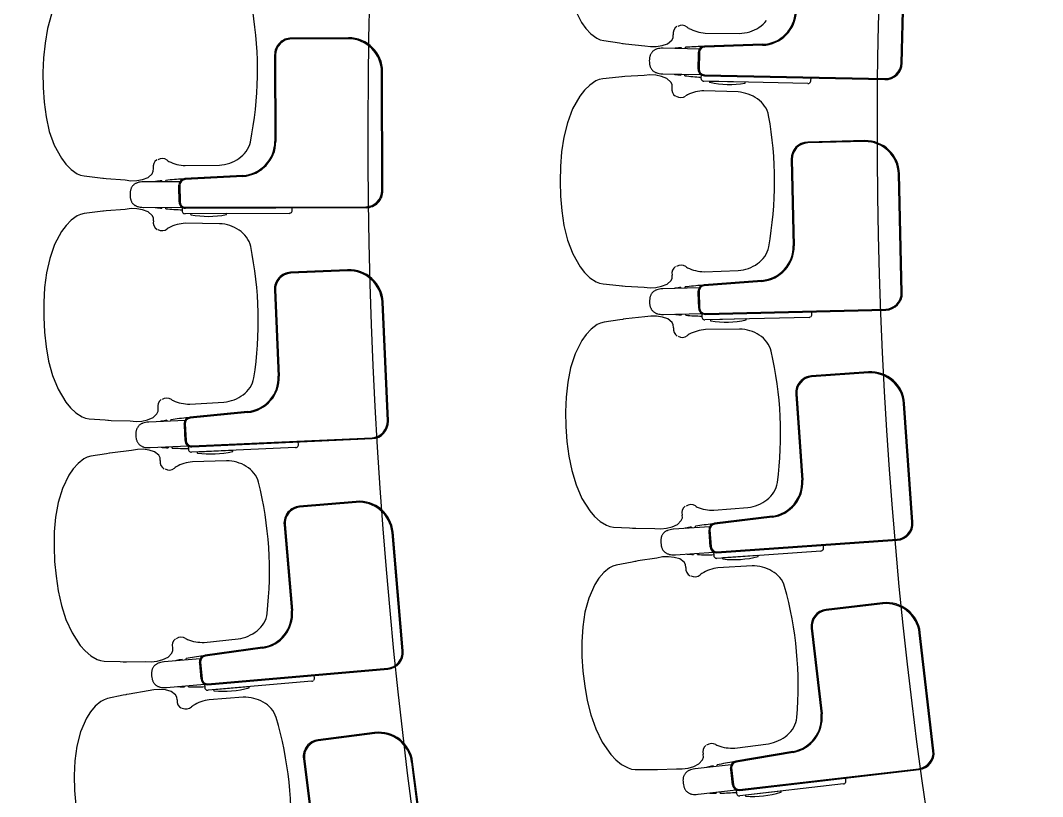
# Model space of a CAD drawing. Extents: x 324 to 2190, y 315 to 1855.
# Drawn here: x 653.1 to 749.4, y 1277.4 to 1350.6 of the extents above; entities that cross this region are included whole.
import ezdxf

# ---------------------------------------------------------------- set-up
doc = ezdxf.new("R2010")
doc.units = 0
doc.header["$LTSCALE"] = 48
doc.header["$MEASUREMENT"] = 0
doc.layers.add('first flr', color=8, linetype='CONTINUOUS')

msp = doc.modelspace()

# ---------------------------------------------------------------- linework, layer by layer
at = {"layer": 'first flr'}
for p, q in [((736.088, 1346.546), (736.334, 1357.757)), ((736.182, 1346.544), (736.427, 1357.755)), ((683.986, 1348.829), (678.619, 1348.812)), ((683.986, 1348.922), (678.62, 1348.905)), ((717.611, 1349.372), (720.823, 1349.339)), ((717.069, 1347.864), (713.661, 1347.939)), ((715.359, 1347.994), (715.357, 1347.902)), ((715.743, 1347.893), (715.746, 1348.026)), ((723.009, 1348.31), (717.558, 1348.144)), ((723.011, 1348.217), (717.561, 1348.051)), ((677.023, 1347.298), (677.049, 1339.158)), ((677.115, 1347.298), (677.141, 1339.159)), ((716.976, 1347.557), (716.941, 1345.965)), ((717.068, 1347.555), (717.033, 1345.963)), ((687.142, 1334.514), (687.107, 1345.728)), ((687.236, 1334.515), (687.2, 1345.728)), ((713.609, 1345.529), (717.211, 1345.45)), ((715.304, 1345.492), (715.302, 1345.4)), ((715.687, 1345.351), (715.69, 1345.483)), ((717.215, 1345.447), (717.208, 1345.118)), ((717.528, 1345.351), (734.545, 1344.978)), ((717.53, 1345.444), (734.546, 1345.071)), ((727.578, 1344.891), (727.583, 1345.13)), ((727.291, 1344.616), (717.482, 1344.832)), ((720.702, 1343.816), (717.492, 1343.924)), ((718.01, 1344.792), (718.009, 1344.753)), ((721.349, 1344.747), (718.038, 1344.819)), ((721.374, 1344.679), (721.376, 1344.718)), ((732.642, 1339.227), (727.277, 1339.099)), ((732.643, 1339.134), (727.278, 1339.006)), ((725.713, 1337.459), (725.907, 1329.322)), ((725.806, 1337.461), (726, 1329.324)), ((668.606, 1336.869), (671.817, 1336.924)), ((668.096, 1335.355), (664.688, 1335.344)), ((666.383, 1335.441), (666.383, 1335.349)), ((666.77, 1335.35), (666.769, 1335.483)), ((674.023, 1335.949), (668.578, 1335.647)), ((674.027, 1335.856), (668.583, 1335.554)), ((736.095, 1324.888), (735.828, 1336.098)), ((736.188, 1324.89), (735.921, 1336.1)), ((668.011, 1335.045), (668.016, 1333.452)), ((668.103, 1335.045), (668.108, 1333.453)), ((664.695, 1332.933), (668.299, 1332.944)), ((666.391, 1332.938), (666.391, 1332.846)), ((666.778, 1332.807), (666.777, 1332.94)), ((668.302, 1332.942), (668.303, 1332.613)), ((678.396, 1332.364), (668.585, 1332.333)), ((668.618, 1332.947), (685.638, 1333)), ((668.618, 1332.854), (685.639, 1332.908)), ((672.452, 1332.346), (669.141, 1332.335)), ((678.676, 1332.646), (678.675, 1332.885)), ((671.835, 1331.398), (668.623, 1331.433)), ((669.113, 1332.306), (669.114, 1332.267)), ((672.48, 1332.278), (672.481, 1332.317)), ((683.898, 1327.06), (678.536, 1326.82)), ((683.901, 1326.967), (678.54, 1326.727)), ((717.508, 1326.865), (720.718, 1326.98)), ((722.948, 1326.051), (717.511, 1325.636)), ((722.955, 1325.959), (717.518, 1325.543)), ((677.008, 1325.148), (677.372, 1317.016)), ((677.1, 1325.152), (677.465, 1317.021)), ((717.035, 1325.334), (713.628, 1325.253)), ((715.321, 1325.385), (715.323, 1325.293)), ((715.71, 1325.303), (715.706, 1325.435)), ((716.956, 1325.023), (716.994, 1323.431)), ((717.049, 1325.025), (717.087, 1323.433)), ((687.65, 1312.796), (687.148, 1323.999)), ((687.744, 1312.801), (687.242, 1324.003)), ((713.685, 1322.843), (717.288, 1322.929)), ((715.381, 1322.883), (715.383, 1322.791)), ((715.77, 1322.76), (715.767, 1322.892)), ((717.292, 1322.926), (717.299, 1322.597)), ((717.607, 1322.937), (734.622, 1323.343)), ((717.609, 1322.844), (734.625, 1323.25)), ((727.669, 1322.844), (727.663, 1323.084)), ((727.396, 1322.558), (717.586, 1322.324)), ((718.116, 1322.308), (718.117, 1322.269)), ((721.453, 1322.416), (718.143, 1322.337)), ((721.482, 1322.349), (721.482, 1322.388)), ((720.85, 1321.456), (717.638, 1321.418)), ((732.987, 1317.419), (727.633, 1317.045)), ((732.993, 1317.326), (727.639, 1316.952)), ((726.147, 1315.336), (726.713, 1307.216)), ((726.239, 1315.342), (726.805, 1307.222)), ((669.032, 1314.378), (672.239, 1314.567)), ((737.093, 1303.252), (736.313, 1314.439)), ((737.186, 1303.259), (736.406, 1314.445)), ((674.482, 1313.684), (669.055, 1313.155)), ((674.491, 1313.592), (669.064, 1313.063)), ((668.585, 1312.844), (665.181, 1312.691)), ((666.871, 1312.859), (666.875, 1312.767)), ((667.261, 1312.784), (667.255, 1312.916)), ((668.513, 1312.531), (668.585, 1310.94)), ((668.606, 1312.535), (668.677, 1310.944)), ((669.207, 1310.459), (686.211, 1311.221)), ((665.289, 1310.282), (668.889, 1310.444)), ((666.983, 1310.358), (666.987, 1310.267)), ((667.375, 1310.244), (667.369, 1310.376)), ((668.892, 1310.442), (668.907, 1310.113)), ((679.002, 1310.284), (669.2, 1309.845)), ((669.212, 1310.366), (686.215, 1311.129)), ((679.269, 1310.577), (679.259, 1310.817)), ((669.729, 1309.84), (669.732, 1309.801)), ((673.064, 1310.018), (669.756, 1309.87)), ((673.094, 1309.952), (673.093, 1309.991)), ((672.486, 1309.046), (669.276, 1308.947)), ((684.719, 1305.214), (679.372, 1304.751)), ((684.726, 1305.121), (679.38, 1304.658)), ((718.435, 1304.377), (721.636, 1304.638)), ((723.907, 1303.813), (718.495, 1303.149)), ((723.918, 1303.721), (718.505, 1303.057)), ((677.915, 1303.016), (678.617, 1294.907)), ((678.007, 1303.024), (678.709, 1294.915)), ((718.032, 1302.826), (714.633, 1302.589)), ((716.318, 1302.799), (716.324, 1302.707)), ((716.71, 1302.734), (716.701, 1302.866)), ((717.968, 1302.511), (718.079, 1300.923)), ((718.061, 1302.518), (718.171, 1300.929)), ((689.062, 1291.119), (688.094, 1302.29)), ((689.155, 1291.127), (688.187, 1302.298)), ((718.713, 1300.458), (735.693, 1301.642)), ((718.72, 1300.365), (735.7, 1301.549)), ((728.769, 1300.826), (728.753, 1301.065)), ((714.801, 1300.184), (718.395, 1300.435)), ((716.492, 1300.302), (716.498, 1300.21)), ((716.887, 1300.197), (716.878, 1300.329)), ((718.399, 1300.433), (718.422, 1300.104)), ((728.509, 1300.527), (718.721, 1299.844)), ((719.251, 1299.852), (719.254, 1299.813)), ((722.58, 1300.113), (719.277, 1299.883)), ((722.612, 1300.048), (722.61, 1300.086)), ((722.021, 1299.127), (718.814, 1298.941)), ((734.33, 1295.649), (728.999, 1295.031)), ((734.34, 1295.556), (729.009, 1294.938)), ((727.592, 1293.255), (728.53, 1285.17)), ((727.684, 1293.266), (728.622, 1285.18)), ((670.394, 1291.924), (673.59, 1292.246)), ((739.08, 1281.685), (737.789, 1292.824)), ((739.173, 1281.696), (737.882, 1292.835)), ((675.868, 1291.458), (670.468, 1290.703)), ((675.881, 1291.366), (670.48, 1290.611)), ((670.011, 1290.372), (666.616, 1290.078)), ((668.298, 1290.316), (668.306, 1290.225)), ((668.691, 1290.258), (668.679, 1290.39)), ((669.953, 1290.057), (670.09, 1288.47)), ((670.045, 1290.065), (670.182, 1288.478)), ((670.732, 1288.016), (687.689, 1289.485)), ((670.74, 1287.923), (687.697, 1289.392)), ((680.525, 1288.249), (670.75, 1287.402)), ((680.78, 1288.552), (680.76, 1288.791)), ((666.824, 1287.676), (670.414, 1287.987)), ((668.514, 1287.823), (668.522, 1287.731)), ((668.91, 1287.724), (668.899, 1287.856)), ((670.418, 1287.985), (670.447, 1287.657)), ((671.279, 1287.419), (671.283, 1287.38)), ((674.603, 1287.736), (671.305, 1287.45)), ((674.637, 1287.671), (674.634, 1287.71)), ((674.067, 1286.74), (670.864, 1286.508)), ((686.448, 1283.42), (681.126, 1282.735)), ((686.46, 1283.328), (681.137, 1282.643)), ((720.39, 1281.955), (723.576, 1282.362)), ((725.882, 1281.642), (720.506, 1280.731)), ((725.897, 1281.55), (720.521, 1280.64)), ((679.742, 1280.942), (680.781, 1272.869)), ((679.833, 1280.954), (680.873, 1272.881)), ((691.374, 1269.518), (689.943, 1280.64)), ((691.467, 1269.53), (690.035, 1280.652)), ((720.059, 1280.387), (716.674, 1279.995)), ((718.742, 1280.235), (718.727, 1280.366)), ((718.348, 1280.282), (718.358, 1280.19)), ((720.009, 1280.07), (720.193, 1278.488)), ((720.101, 1280.081), (720.285, 1278.499)), ((720.847, 1278.053), (737.755, 1280.013)), ((720.859, 1277.96), (737.766, 1279.92)), ((730.63, 1278.57), (720.883, 1277.44)), ((730.876, 1278.88), (730.849, 1279.119)), ((716.951, 1277.6), (720.531, 1278.015)), ((718.636, 1277.795), (718.646, 1277.704)), ((719.035, 1277.708), (719.02, 1277.84)), ((720.535, 1278.013), (720.573, 1277.686)), ((721.412, 1277.472), (721.417, 1277.434)), ((724.726, 1277.885), (721.437, 1277.504)), ((724.76, 1277.821), (724.757, 1277.86))]:
    msp.add_line(p, q, dxfattribs=at)
at = {"layer": 'first flr', "linetype": 'Continuous'}
for p, q in [((720.024, 1279.941), (720.009, 1280.07)), ((720.193, 1278.488), (720.024, 1279.941))]:
    msp.add_line(p, q, dxfattribs=at)
for points in [[(705.324, 1351.625), (705.954, 1350.381), (706.358, 1349.812), (706.834, 1349.302), (707.396, 1348.889), (707.713, 1348.742), (708.051, 1348.656), (709.545, 1348.44), (709.809, 1348.402), (709.838, 1348.398), (709.862, 1348.395), (710.111, 1348.359), (711.904, 1348.177), (712.45, 1348.095), (713.002, 1348.097), (713.546, 1348.185), (714.071, 1348.355), (714.457, 1348.693), (714.579, 1348.92), (714.593, 1349.174), (714.588, 1349.198)], [(655.987, 1351.147), (655.626, 1349.798), (655.389, 1348.422), (655.248, 1347.032), (655.187, 1345.637), (655.199, 1344.24), (655.291, 1342.847), (655.479, 1341.463), (655.792, 1340.103), (656.262, 1338.788), (656.926, 1337.561), (657.345, 1337.003), (657.835, 1336.506), (658.408, 1336.109), (658.729, 1335.971), (659.069, 1335.894), (660.569, 1335.719), (660.833, 1335.688), (660.862, 1335.685), (660.887, 1335.682), (661.137, 1335.652), (662.934, 1335.52), (663.481, 1335.452), (664.033, 1335.47), (664.575, 1335.572), (665.095, 1335.756), (665.471, 1336.105), (665.588, 1336.335), (665.595, 1336.589), (665.589, 1336.614)], [(716.941, 1345.965), (716.973, 1347.427), (716.976, 1347.557)], [(714.479, 1344.23), (714.485, 1344.255), (714.482, 1344.509), (714.37, 1344.74), (714, 1345.095), (713.483, 1345.288), (712.942, 1345.4), (712.391, 1345.426), (711.843, 1345.368), (710.044, 1345.265), (709.793, 1345.24), (709.74, 1345.235), (709.475, 1345.209), (707.972, 1345.058), (707.631, 1344.987), (707.308, 1344.855), (706.728, 1344.467), (706.23, 1343.978), (705.801, 1343.427), (705.117, 1342.212), (704.626, 1340.905), (704.29, 1339.55), (704.078, 1338.17), (703.964, 1336.778), (703.928, 1335.382), (703.966, 1333.985), (704.084, 1332.594), (704.298, 1331.214), (704.636, 1329.859), (705.13, 1328.554), (705.817, 1327.339), (706.247, 1326.789), (706.746, 1326.301), (707.326, 1325.915), (707.649, 1325.783), (707.991, 1325.713), (709.493, 1325.565), (709.759, 1325.539), (709.787, 1325.536), (709.812, 1325.534), (710.062, 1325.509), (711.862, 1325.41), (712.41, 1325.353), (712.962, 1325.381), (713.502, 1325.493), (714.018, 1325.687), (714.388, 1326.043), (714.5, 1326.274), (714.502, 1326.529), (714.496, 1326.553)], [(668.016, 1333.452), (668.011, 1334.915), (668.011, 1335.045)], [(665.605, 1331.669), (665.61, 1331.693), (665.601, 1331.948), (665.484, 1332.177), (665.106, 1332.523), (664.584, 1332.704), (664.041, 1332.803), (663.49, 1332.817), (662.942, 1332.746), (661.146, 1332.602), (660.896, 1332.571), (660.843, 1332.565), (660.579, 1332.532), (659.08, 1332.347), (658.74, 1332.268), (658.421, 1332.128), (657.85, 1331.727), (657.364, 1331.227), (656.948, 1330.667), (656.291, 1329.435), (655.83, 1328.118), (655.526, 1326.755), (655.346, 1325.371), (655.263, 1323.976), (655.26, 1322.58), (655.33, 1321.185), (655.48, 1319.796), (655.726, 1318.422), (656.095, 1317.075), (656.619, 1315.781), (657.333, 1314.583), (657.776, 1314.043), (658.286, 1313.567), (658.875, 1313.194), (659.201, 1313.069), (659.544, 1313.007), (661.05, 1312.894), (661.316, 1312.874), (661.344, 1312.872), (661.369, 1312.871), (661.62, 1312.852), (663.421, 1312.794), (663.971, 1312.749), (664.521, 1312.79), (665.059, 1312.914), (665.571, 1313.12), (665.932, 1313.484), (666.039, 1313.718), (666.035, 1313.973), (666.029, 1313.997)], [(716.994, 1323.431), (716.96, 1324.893), (716.956, 1325.023)], [(714.615, 1321.585), (714.62, 1321.61), (714.605, 1321.864), (714.482, 1322.09), (714.096, 1322.428), (713.571, 1322.597), (713.026, 1322.683), (712.474, 1322.685), (711.929, 1322.601), (710.136, 1322.417), (709.887, 1322.38), (709.834, 1322.373), (709.57, 1322.334), (708.076, 1322.115), (707.739, 1322.028), (707.422, 1321.881), (706.861, 1321.467), (706.386, 1320.956), (705.983, 1320.386), (705.355, 1319.14), (704.924, 1317.813), (704.65, 1316.444), (704.502, 1315.055), (704.451, 1313.659), (704.48, 1312.263), (704.582, 1310.87), (704.762, 1309.485), (705.04, 1308.117), (705.44, 1306.779), (705.993, 1305.497), (706.734, 1304.316), (707.189, 1303.786), (707.71, 1303.322), (708.307, 1302.962), (708.636, 1302.845), (708.98, 1302.79), (710.488, 1302.712), (710.754, 1302.698), (710.783, 1302.696), (710.808, 1302.695), (711.059, 1302.682), (712.861, 1302.665), (713.412, 1302.633), (713.961, 1302.686), (714.496, 1302.823), (715.003, 1303.04), (715.356, 1303.413), (715.457, 1303.649), (715.448, 1303.904), (715.441, 1303.928)], [(668.585, 1310.94), (668.519, 1312.401), (668.513, 1312.531)], [(666.25, 1309.057), (666.254, 1309.082), (666.235, 1309.336), (666.108, 1309.56), (665.716, 1309.89), (665.187, 1310.049), (664.641, 1310.125), (664.089, 1310.116), (663.545, 1310.023), (661.757, 1309.804), (661.508, 1309.763), (661.456, 1309.754), (661.193, 1309.711), (659.703, 1309.463), (659.367, 1309.37), (659.053, 1309.217), (658.5, 1308.793), (658.035, 1308.273), (657.642, 1307.696), (657.038, 1306.438), (656.632, 1305.103), (656.384, 1303.729), (656.262, 1302.338), (656.238, 1300.941), (656.293, 1299.546), (656.421, 1298.155), (656.628, 1296.774), (656.931, 1295.411), (657.356, 1294.081), (657.933, 1292.81), (658.697, 1291.642), (659.161, 1291.121), (659.691, 1290.667), (660.295, 1290.318), (660.626, 1290.208), (660.971, 1290.159), (662.48, 1290.109), (662.747, 1290.1), (662.775, 1290.1), (662.8, 1290.099), (663.052, 1290.09), (664.854, 1290.108), (665.405, 1290.086), (665.953, 1290.149), (666.485, 1290.296), (666.988, 1290.523), (667.334, 1290.902), (667.431, 1291.14), (667.417, 1291.395), (667.409, 1291.418)], [(718.079, 1300.923), (717.977, 1302.382), (717.968, 1302.511)], [(715.787, 1298.97), (715.79, 1298.995), (715.764, 1299.248), (715.631, 1299.469), (715.23, 1299.788), (714.697, 1299.933), (714.149, 1299.995), (713.598, 1299.971), (713.057, 1299.863), (711.274, 1299.596), (711.027, 1299.548), (710.975, 1299.538), (710.713, 1299.487), (709.231, 1299.2), (708.897, 1299.098), (708.588, 1298.937), (708.046, 1298.498), (707.595, 1297.965), (707.218, 1297.378), (706.648, 1296.104), (706.278, 1294.758), (706.067, 1293.378), (705.983, 1291.984), (705.996, 1290.588), (706.089, 1289.194), (706.254, 1287.807), (706.498, 1286.432), (706.838, 1285.078), (707.299, 1283.76), (707.91, 1282.505), (708.704, 1281.358), (709.183, 1280.85), (709.724, 1280.41), (710.338, 1280.078), (710.671, 1279.976), (711.018, 1279.937), (712.528, 1279.928), (712.794, 1279.926), (712.823, 1279.926), (712.848, 1279.926), (713.1, 1279.924), (714.9, 1279.99), (715.452, 1279.983), (715.998, 1280.061), (716.526, 1280.222), (717.023, 1280.463), (717.358, 1280.851), (717.449, 1281.092), (717.428, 1281.345), (717.42, 1281.369)], [(670.09, 1288.47), (669.964, 1289.928), (669.953, 1290.057)], [(667.836, 1286.492), (667.839, 1286.517), (667.809, 1286.77), (667.673, 1286.988), (667.267, 1287.302), (666.733, 1287.439), (666.184, 1287.492), (665.633, 1287.46), (665.093, 1287.344), (663.315, 1287.051), (663.069, 1286.999), (663.016, 1286.989), (662.755, 1286.934), (661.277, 1286.625), (660.945, 1286.519), (660.638, 1286.353), (660.103, 1285.906), (659.66, 1285.367), (659.292, 1284.774), (658.74, 1283.492), (658.391, 1282.141), (658.2, 1280.758), (658.136, 1279.363), (658.17, 1277.967), (658.283, 1276.574)]]:
    msp.add_lwpolyline(points, dxfattribs=at)
at = {"layer": 'first flr'}
for centre, radius, start, end in [((1177.146, 1339.987), 539.342, 152.26763, 207.52866), ((1177.146, 1339.987), 491.342, 150.80257, 208.9269), ((1177.146, 1339.987), 443.342, 149.00546, 210.64076), ((640.588, 1345.895), 34.822, 348.7402, 9.23849), ((722.911, 1351.512), 3.204, 271.7451, 358.74168), ((722.878, 1351.544), 3.33, 272.28288, 358.20389), ((715.344, 1349.34), 0.769, 120.89431, 190.60506), ((715.424, 1349.336), 0.769, 51.18357, 120.89431), ((716.928, 1351.161), 1.596, 230.19469, 237.35387), ((717.92, 1353.342), 3.983, 242.2709, 265.55633), ((720.797, 1352.818), 3.465, 286.84676, 302.88613), ((721.106, 1352.332), 2.89, 302.97467, 322.21113), ((678.625, 1347.303), 1.602, 90.18177, 180.18177), ((678.642, 1347.285), 1.527, 90.86062, 179.50295), ((683.996, 1345.718), 3.204, 0.18347, 90.17998), ((683.967, 1345.689), 3.14, 0.70909, 89.65436), ((720.701, 1353.123), 3.785, 271.85101, 286.90797), ((713.338, 1346.903), 1, 117.69022, 124.31861), ((713.379, 1346.83), 1.084, 111.70045, 117.78192), ((713.428, 1346.698), 1.225, 106.23575, 111.57488), ((713.502, 1346.449), 1.485, 96.83002, 106.28401), ((713.647, 1344.85), 3.09, 90.45918, 95.95963), ((713.632, 1347.297), 0.642, 87.38793, 90.92544), ((714.849, 1347.622), 0.32, 96.11105, 113.52721), ((718.012, 1318.078), 30.033, 95.06835, 96.11105), ((718.012, 1318.078), 30.033, 91.24257, 94.32699), ((717.576, 1347.544), 0.601, 91.74335, 178.74335), ((717.576, 1347.544), 0.601, 147.73097, 178.74335), ((717.576, 1347.544), 0.508, 91.74338, 178.74338), ((714.828, 1346.67), 2.488, 171.14205, 177.87702), ((713.689, 1346.819), 1.34, 164.51177, 169.91676), ((713.614, 1346.844), 1.261, 159.39942, 164.70209), ((713.389, 1346.928), 1.021, 153.10654, 159.36707), ((713.34, 1346.951), 0.966, 146.29642, 152.98636), ((713.315, 1346.969), 0.935, 139.36803, 146.39193), ((713.262, 1347.013), 0.867, 131.80759, 139.32333), ((713.274, 1346.998), 0.886, 124.35621, 131.72492), ((714.83, 1346.745), 2.488, 179.60968, 186.34465), ((713.685, 1346.647), 1.34, 187.56994, 192.97492), ((713.61, 1346.625), 1.261, 192.78461, 198.08728), ((713.381, 1346.551), 1.021, 198.11963, 204.38016), ((713.33, 1346.53), 0.966, 204.50034, 211.19027), ((713.305, 1346.513), 0.935, 211.09477, 218.11866), ((713.251, 1346.471), 0.867, 218.16337, 225.67911), ((713.263, 1346.486), 0.886, 225.76178, 233.13049), ((717.542, 1345.951), 0.601, 178.74335, 268.74335), ((717.542, 1345.951), 0.601, 178.74335, 236.63826), ((717.541, 1345.951), 0.508, 178.74332, 268.74332), ((734.58, 1346.579), 1.602, 268.74337, 358.74337), ((734.562, 1346.598), 1.527, 269.42221, 358.06455), ((713.331, 1346.578), 1, 233.16809, 239.79648), ((713.375, 1346.65), 1.084, 239.70478, 245.78625), ((713.43, 1346.779), 1.225, 245.91182, 251.25095), ((713.515, 1347.025), 1.485, 251.20269, 260.65668), ((713.729, 1348.616), 3.09, 261.52707, 267.02752), ((713.607, 1346.171), 0.642, 266.56175, 270.09926), ((714.809, 1345.794), 0.32, 244.02478, 261.37565), ((719.264, 1375.171), 30.033, 261.37565, 262.41835), ((719.264, 1375.171), 30.033, 263.15971, 266.07678), ((717.483, 1345.111), 0.275, 178.51248, 240.0038), ((717.485, 1345.093), 0.261, 236.71326, 269.20704), ((727.292, 1344.902), 0.286, 303.1357, 357.72), ((715.228, 1344.056), 0.769, 166.88164, 236.59239), ((717.626, 1339.944), 3.983, 91.93037, 115.21579), ((718.038, 1344.752), 0.028, 179.74335, 257.88682), ((718.038, 1344.791), 0.028, 88.74335, 179.74335), ((719.881, 1353.343), 8.814, 257.88682, 279.59988), ((721.348, 1344.719), 0.028, 357.74335, 88.74335), ((721.346, 1344.68), 0.028, 279.59988, 357.74335), ((727.288, 1344.921), 0.304, 270.63187, 298.42123), ((715.308, 1344.056), 0.769, 236.59239, 306.30313), ((716.73, 1342.167), 1.596, 120.13283, 127.29201), ((720.414, 1340.041), 3.785, 70.57873, 85.63569), ((720.523, 1340.342), 3.465, 54.60057, 70.63994), ((720.853, 1340.814), 2.89, 35.27557, 54.51203), ((721.45, 1341.215), 2.171, 10.12236, 35.73516), ((689.327, 1335.368), 34.822, 349.80573, 10.30402), ((673.845, 1339.148), 3.204, 273.1835, 0.18008), ((673.811, 1339.179), 3.33, 273.72128, 359.64229), ((672.61, 1339.512), 2.171, 323.30906, 348.92186), ((727.315, 1337.497), 1.602, 91.36642, 181.36642), ((732.718, 1336.024), 3.204, 1.36812, 91.36463), ((732.689, 1335.994), 3.14, 1.89373, 90.839), ((672.019, 1339.923), 2.89, 304.53219, 323.76865), ((727.333, 1337.48), 1.527, 92.04527, 180.6876), ((666.341, 1336.775), 0.769, 122.45183, 192.16258), ((666.421, 1336.774), 0.769, 52.74109, 122.45183), ((667.874, 1338.639), 1.596, 231.75221, 238.91139), ((668.807, 1340.847), 3.983, 243.82842, 267.11385), ((671.697, 1340.4), 3.465, 288.40428, 304.44365), ((671.592, 1340.703), 3.785, 273.40853, 288.46549), ((664.486, 1334.097), 1.225, 107.67415, 113.01329), ((664.566, 1333.85), 1.485, 98.26843, 107.72242), ((664.75, 1332.255), 3.09, 91.89758, 97.39804), ((664.674, 1334.702), 0.642, 88.82634, 92.36384), ((665.883, 1335.057), 0.32, 97.54945, 114.96562), ((669.786, 1305.601), 30.033, 96.50675, 97.54945), ((669.786, 1305.601), 30.033, 92.68098, 95.76539), ((668.611, 1335.047), 0.601, 93.18176, 180.18175), ((668.611, 1335.047), 0.601, 149.16938, 180.18175), ((668.611, 1335.047), 0.508, 93.18179, 180.18178), ((665.886, 1334.105), 2.488, 172.58045, 179.31542), ((664.743, 1334.225), 1.34, 165.95018, 171.35517), ((664.668, 1334.248), 1.261, 160.83783, 166.1405), ((664.441, 1334.326), 1.021, 154.54495, 160.80547), ((664.391, 1334.348), 0.966, 147.73483, 154.42476), ((664.366, 1334.365), 0.935, 140.80644, 147.83033), ((664.312, 1334.408), 0.867, 133.246, 140.76173), ((664.324, 1334.393), 0.886, 125.79462, 133.16333), ((664.39, 1334.3), 1, 119.12862, 125.75702), ((664.433, 1334.228), 1.084, 113.13886, 119.22033), ((685.615, 1334.528), 1.527, 270.86062, 359.50295), ((685.634, 1334.509), 1.602, 270.18177, 0.18177), ((665.886, 1334.18), 2.488, 181.04809, 187.78305), ((664.744, 1334.053), 1.34, 189.00834, 194.41333), ((664.669, 1334.029), 1.261, 194.22301, 199.52568), ((664.442, 1333.949), 1.021, 199.55804, 205.81856), ((664.392, 1333.927), 0.966, 205.93875, 212.62868), ((664.367, 1333.909), 0.935, 212.53318, 219.55707), ((664.314, 1333.866), 0.867, 219.60178, 227.11751), ((668.616, 1333.454), 0.601, 180.18176, 270.18176), ((668.616, 1333.454), 0.601, 180.18175, 238.07666), ((668.616, 1333.454), 0.508, 180.18172, 270.18172), ((664.326, 1333.881), 0.886, 227.20018, 234.56889), ((664.392, 1333.975), 1, 234.60649, 241.23489), ((664.434, 1334.048), 1.084, 241.14318, 247.22465), ((664.486, 1334.179), 1.225, 247.35022, 252.68936), ((664.564, 1334.426), 1.485, 252.64109, 262.09508), ((664.738, 1336.022), 3.09, 262.96547, 268.46593), ((664.678, 1333.575), 0.642, 268.00016, 271.53766), ((665.888, 1333.228), 0.32, 245.46318, 262.81406), ((669.605, 1362.707), 30.033, 262.81406, 263.85675), ((669.605, 1362.707), 30.033, 264.59812, 267.51519), ((668.579, 1332.612), 0.275, 179.95088, 241.44221), ((668.582, 1332.595), 0.261, 238.15167, 270.64545), ((672.452, 1332.318), 0.028, 359.18175, 90.18175), ((678.385, 1332.669), 0.304, 272.07027, 299.85963), ((678.39, 1332.65), 0.286, 304.57411, 359.1584), ((666.357, 1331.512), 0.769, 168.20093, 237.91168), ((668.849, 1327.456), 3.983, 93.24966, 116.53509), ((669.141, 1332.307), 0.028, 90.18175, 181.18175), ((669.142, 1332.268), 0.028, 181.18175, 259.32523), ((670.77, 1340.902), 8.814, 259.32522, 281.03828), ((671.634, 1327.618), 3.785, 71.89802, 86.95498), ((672.452, 1332.279), 0.028, 281.03828, 359.18175), ((666.438, 1331.514), 0.769, 237.91168, 307.62242), ((667.903, 1329.658), 1.596, 121.45212, 128.6113), ((671.737, 1327.921), 3.465, 55.91986, 71.95923), ((672.056, 1328.4), 2.89, 36.59486, 55.83132), ((672.643, 1328.815), 2.171, 11.44165, 37.05445), ((640.663, 1322.23), 34.822, 351.12502, 11.62331), ((722.704, 1329.246), 3.204, 274.36815, 1.36473), ((722.67, 1329.276), 3.33, 274.90593, 0.82694), ((721.462, 1329.582), 2.171, 324.37459, 349.98739), ((720.533, 1330.453), 3.465, 289.46981, 305.50918), ((720.864, 1329.982), 2.89, 305.59772, 324.83418), ((678.608, 1325.219), 1.602, 92.5666, 182.5666), ((678.627, 1325.202), 1.527, 93.24544, 181.88778), ((684.041, 1323.859), 3.204, 2.5683, 92.56481), ((684.013, 1323.829), 3.14, 3.09391, 92.03918), ((715.245, 1326.729), 0.769, 123.51736, 193.22811), ((715.325, 1326.729), 0.769, 53.80662, 123.51736), ((716.743, 1328.621), 1.596, 232.81774, 239.97692), ((717.635, 1330.845), 3.983, 244.89395, 268.17938), ((720.423, 1330.753), 3.785, 274.47406, 289.53102), ((717.557, 1325.037), 0.601, 94.3664, 181.3664), ((713.402, 1324.23), 1.021, 155.72959, 161.99012), ((713.352, 1324.251), 0.966, 148.91947, 155.60941), ((713.326, 1324.268), 0.935, 141.99108, 149.01498), ((713.272, 1324.31), 0.867, 134.43064, 141.94638), ((713.284, 1324.295), 0.886, 126.97926, 134.34797), ((713.352, 1324.204), 1, 120.31327, 126.94166), ((713.397, 1324.132), 1.084, 114.3235, 120.40497), ((713.452, 1324.002), 1.225, 108.8588, 114.19793), ((713.537, 1323.757), 1.485, 99.45307, 108.90706), ((713.755, 1322.166), 3.09, 93.08223, 98.58268), ((713.628, 1324.611), 0.642, 90.01098, 93.54849), ((714.829, 1324.991), 0.32, 98.7341, 116.15026), ((719.341, 1295.622), 30.033, 97.6914, 98.7341), ((719.341, 1295.622), 30.033, 93.86562, 96.95004), ((717.557, 1325.037), 0.601, 150.35402, 181.3664), ((717.557, 1325.037), 0.508, 94.36643, 181.36643), ((734.568, 1324.869), 1.527, 272.04527, 0.6876), ((734.587, 1324.852), 1.602, 271.36642, 1.36642), ((714.852, 1324.039), 2.488, 173.7651, 180.50007), ((714.85, 1324.114), 2.488, 182.23273, 188.9677), ((713.707, 1324.135), 1.34, 167.13482, 172.53981), ((713.711, 1323.963), 1.34, 190.19299, 195.59798), ((713.631, 1324.157), 1.261, 162.02247, 167.32514), ((713.636, 1323.938), 1.261, 195.40766, 200.71033), ((713.411, 1323.854), 1.021, 200.74268, 207.00321), ((713.362, 1323.831), 0.966, 207.12339, 213.81332), ((713.337, 1323.812), 0.935, 213.71782, 220.74172), ((713.285, 1323.768), 0.867, 220.78642, 228.30216), ((713.297, 1323.783), 0.886, 228.38483, 235.75354), ((713.36, 1323.878), 1, 235.79114, 242.41953), ((713.401, 1323.952), 1.084, 242.32783, 248.4093), ((713.45, 1324.084), 1.225, 248.53487, 253.874), ((713.523, 1324.333), 1.485, 253.82574, 263.27973), ((713.665, 1325.932), 3.09, 264.15012, 269.65057), ((713.655, 1323.484), 0.642, 269.1848, 272.72231), ((714.872, 1323.162), 0.32, 246.64783, 263.9987), ((717.979, 1352.712), 30.033, 263.9987, 265.0414), ((717.979, 1352.712), 30.033, 265.78276, 268.69983), ((717.595, 1323.445), 0.601, 181.3664, 271.3664), ((717.595, 1323.445), 0.601, 181.3664, 239.26131), ((717.595, 1323.445), 0.508, 181.36637, 271.36637), ((727.383, 1322.843), 0.286, 305.75875, 0.34305), ((717.575, 1322.603), 0.275, 181.13553, 242.62685), ((717.578, 1322.585), 0.261, 239.33631, 271.83009), ((718.144, 1322.309), 0.028, 91.3664, 182.3664), ((718.145, 1322.27), 0.028, 182.3664, 260.50987), ((719.594, 1330.936), 8.814, 260.50987, 282.22293), ((721.454, 1322.388), 0.028, 0.3664, 91.3664), ((721.454, 1322.349), 0.028, 282.22293, 0.3664), ((727.378, 1322.862), 0.304, 273.25492, 301.04428), ((715.371, 1321.445), 0.769, 169.50469, 239.21544), ((715.451, 1321.449), 0.769, 239.21544, 308.92618), ((716.958, 1319.627), 1.596, 122.75588, 129.91506), ((717.954, 1317.448), 3.983, 94.55342, 117.83884), ((720.735, 1317.673), 3.785, 73.20178, 88.25874), ((720.831, 1317.978), 3.465, 57.22362, 73.26299), ((721.138, 1318.464), 2.89, 37.89862, 57.13508), ((721.717, 1318.892), 2.171, 12.74541, 38.35821), ((689.894, 1311.581), 34.822, 352.42878, 12.92707), ((674.172, 1316.873), 3.204, 275.56833, 2.56491), ((674.137, 1316.903), 3.33, 276.1061, 2.02712), ((727.745, 1315.447), 1.602, 93.98947, 183.98947), ((727.764, 1315.43), 1.527, 94.66832, 183.31065), ((733.21, 1314.222), 3.204, 3.99117, 93.98768), ((733.183, 1314.192), 3.14, 4.51678, 93.46205), ((672.922, 1317.185), 2.171, 325.69388, 351.30668), ((671.974, 1318.035), 3.465, 290.7891, 306.82847), ((672.315, 1317.572), 2.89, 306.91701, 326.15347), ((666.773, 1314.19), 0.769, 124.83666, 194.5474), ((666.853, 1314.192), 0.769, 55.12591, 124.83666), ((668.227, 1316.116), 1.596, 234.13703, 241.29621), ((669.067, 1318.36), 3.983, 246.21325, 269.49867), ((671.857, 1318.332), 3.785, 275.79335, 290.85031), ((671.513, 1283.186), 30.033, 95.0658, 98.15021), ((669.114, 1312.557), 0.601, 95.56658, 182.56657), ((664.926, 1311.683), 0.966, 150.11965, 156.80958), ((664.9, 1311.7), 0.935, 143.19126, 150.21515), ((664.844, 1311.74), 0.867, 135.63082, 143.14656), ((664.857, 1311.726), 0.886, 128.17944, 135.54815), ((664.927, 1311.636), 1, 121.51345, 128.14184), ((664.973, 1311.565), 1.084, 115.52368, 121.60515), ((665.031, 1311.437), 1.225, 110.05897, 115.39811), ((665.121, 1311.193), 1.485, 100.65325, 110.10724), ((665.372, 1309.607), 3.09, 94.2824, 99.78286), ((665.194, 1312.049), 0.642, 91.21116, 94.74867), ((666.387, 1312.454), 0.32, 99.93427, 117.35044), ((671.513, 1283.186), 30.033, 98.89158, 99.93427), ((669.114, 1312.557), 0.601, 151.5542, 182.56657), ((669.113, 1312.557), 0.508, 95.56661, 182.56661), ((686.124, 1312.746), 1.527, 273.24544, 1.88778), ((686.144, 1312.729), 1.602, 272.5666, 2.5666), ((666.43, 1311.503), 2.488, 174.96528, 181.70024), ((666.427, 1311.578), 2.488, 183.43291, 190.16788), ((665.283, 1311.575), 1.34, 168.335, 173.73999), ((665.207, 1311.595), 1.261, 163.22265, 168.52532), ((664.977, 1311.664), 1.021, 156.92977, 163.19029), ((665.291, 1311.403), 1.34, 191.39316, 196.79815), ((665.217, 1311.376), 1.261, 196.60783, 201.9105), ((664.994, 1311.287), 1.021, 201.94286, 208.20339), ((664.945, 1311.263), 0.966, 208.32357, 215.0135), ((664.92, 1311.244), 0.935, 214.918, 221.94189), ((664.869, 1311.199), 0.867, 221.9866, 229.50233), ((664.88, 1311.214), 0.886, 229.585, 236.95371), ((664.942, 1311.311), 1, 236.99132, 243.61971), ((664.981, 1311.385), 1.084, 243.528, 249.60947), ((665.028, 1311.518), 1.225, 249.73504, 255.07418), ((665.096, 1311.769), 1.485, 255.02591, 264.47991), ((665.203, 1313.371), 3.09, 265.35029, 270.85075), ((665.245, 1310.923), 0.642, 270.38498, 273.92248), ((666.469, 1310.627), 0.32, 247.848, 265.19888), ((668.956, 1340.235), 30.033, 265.19888, 266.24158), ((668.956, 1340.235), 30.033, 266.98294, 269.90001), ((669.185, 1310.966), 0.601, 182.56658, 272.56658), ((669.185, 1310.966), 0.601, 182.56658, 240.46148), ((669.184, 1310.966), 0.508, 182.56654, 272.56654), ((678.978, 1310.588), 0.304, 274.45509, 302.24445), ((678.983, 1310.569), 0.286, 306.95893, 1.54322), ((669.182, 1310.124), 0.275, 182.3357, 243.82703), ((669.186, 1310.106), 0.261, 240.53649, 273.03027), ((669.757, 1309.842), 0.028, 92.56658, 183.56658), ((669.76, 1309.803), 0.028, 183.56658, 261.71005), ((671.026, 1318.497), 8.814, 261.71005, 283.42311), ((673.065, 1309.99), 0.028, 1.56658, 92.56658), ((673.066, 1309.951), 0.028, 283.4231, 1.56658), ((667.008, 1308.932), 0.769, 170.58575, 240.2965), ((667.089, 1308.937), 0.769, 240.2965, 310.00724), ((668.63, 1307.144), 1.596, 123.83694, 130.99612), ((669.667, 1304.983), 3.983, 95.63448, 118.91991), ((672.443, 1305.261), 3.785, 74.28284, 89.3398), ((672.533, 1305.568), 3.465, 58.30468, 74.34406), ((672.831, 1306.06), 2.89, 38.97969, 58.21614), ((673.401, 1306.499), 2.171, 13.82647, 39.43927), ((641.723, 1298.588), 34.822, 353.50984, 14.00814), ((723.517, 1306.993), 3.204, 276.9912, 3.98778), ((723.481, 1307.022), 3.33, 277.52898, 3.44999), ((722.26, 1307.272), 2.171, 326.99764, 352.61044), ((721.293, 1308.1), 3.465, 292.09286, 308.13223), ((721.644, 1307.644), 2.89, 308.22077, 327.45723), ((679.511, 1303.155), 1.602, 94.95142, 184.95142), ((679.53, 1303.138), 1.527, 95.63026, 184.2726), ((684.995, 1302.022), 3.204, 4.95312, 94.94963), ((684.969, 1301.99), 3.14, 5.47873, 94.424), ((716.18, 1304.138), 0.769, 126.14041, 195.85116), ((716.26, 1304.141), 0.769, 56.42967, 126.14041), ((717.591, 1306.096), 1.596, 235.44079, 242.59997), ((718.379, 1308.359), 3.983, 247.51701, 270.80243), ((721.168, 1308.395), 3.785, 277.09711, 292.15407), ((714.611, 1301.09), 1.485, 102.07612, 111.53011), ((714.9, 1299.511), 3.09, 95.70528, 101.20573), ((714.662, 1301.947), 0.642, 92.63403, 96.17154), ((715.844, 1302.382), 0.32, 101.35715, 118.77331), ((721.695, 1273.251), 30.033, 100.31445, 101.35715), ((721.695, 1273.251), 30.033, 96.48867, 99.57309), ((718.568, 1302.553), 0.601, 96.98945, 183.98945), ((718.568, 1302.553), 0.601, 152.97707, 183.98945), ((718.567, 1302.553), 0.508, 96.98948, 183.98948), ((735.568, 1303.164), 1.527, 274.66832, 3.31065), ((735.588, 1303.147), 1.602, 273.98947, 3.98947), ((715.911, 1301.432), 2.488, 176.38815, 183.12312), ((714.763, 1301.476), 1.34, 169.75787, 175.16286), ((714.686, 1301.494), 1.261, 164.64552, 169.94819), ((714.454, 1301.557), 1.021, 158.35264, 164.61317), ((714.403, 1301.575), 0.966, 151.54252, 158.23246), ((714.377, 1301.591), 0.935, 144.61413, 151.63803), ((714.32, 1301.63), 0.867, 137.05369, 144.56943), ((714.333, 1301.616), 0.886, 129.60231, 136.97102), ((714.406, 1301.528), 1, 122.93632, 129.56471), ((714.453, 1301.458), 1.084, 116.94655, 123.02802), ((714.514, 1301.332), 1.225, 111.48185, 116.82098), ((715.906, 1301.507), 2.488, 184.85578, 191.59075), ((714.775, 1301.304), 1.34, 192.81604, 198.22103), ((714.701, 1301.276), 1.261, 198.03071, 203.33338), ((714.48, 1301.181), 1.021, 203.36573, 209.62626), ((714.432, 1301.156), 0.966, 209.74644, 216.43637), ((714.408, 1301.136), 0.935, 216.34087, 223.36477), ((718.678, 1300.964), 0.601, 183.98945, 273.98945), ((718.678, 1300.964), 0.601, 183.98945, 241.88436), ((718.678, 1300.964), 0.508, 183.98942, 273.98942), ((728.478, 1300.829), 0.304, 275.87797, 303.66733), ((728.484, 1300.811), 0.286, 308.3818, 2.9661), ((714.358, 1301.09), 0.867, 223.40947, 230.92521), ((714.369, 1301.106), 0.886, 231.00788, 238.37659), ((714.428, 1301.203), 1, 238.41419, 245.04258), ((714.465, 1301.279), 1.084, 244.95088, 251.03235), ((714.509, 1301.413), 1.225, 251.15792, 256.49705), ((714.571, 1301.665), 1.485, 256.44879, 265.90278), ((714.638, 1303.269), 3.09, 266.77317, 272.27362), ((714.741, 1300.824), 0.642, 271.80785, 275.34536), ((715.971, 1300.557), 0.32, 249.27088, 266.62175), ((717.722, 1330.219), 30.033, 266.62175, 267.66445), ((717.722, 1330.219), 30.033, 268.40581, 271.32288), ((718.697, 1300.122), 0.275, 183.75858, 245.2499), ((718.701, 1300.104), 0.261, 241.95936, 274.45314), ((719.279, 1299.855), 0.028, 93.98945, 184.98945), ((719.282, 1299.816), 0.028, 184.98945, 263.13292), ((720.332, 1308.539), 8.814, 263.13292, 284.84598), ((722.582, 1300.085), 0.028, 2.98945, 93.98945), ((722.584, 1300.046), 0.028, 284.84598, 2.98945), ((716.548, 1298.865), 0.769, 172.12774, 241.83849), ((719.312, 1294.99), 3.983, 97.17647, 120.46189), ((722.079, 1295.342), 3.785, 75.82483, 90.88179), ((722.161, 1295.651), 3.465, 59.84667, 75.88604), ((722.446, 1296.151), 2.89, 40.52167, 59.75813), ((716.628, 1298.873), 0.769, 241.83849, 311.54923), ((718.216, 1297.122), 1.596, 125.37893, 132.53811), ((723.004, 1296.605), 2.171, 15.36846, 40.98126), ((691.55, 1287.845), 34.822, 355.05183, 15.55012), ((675.425, 1294.631), 3.204, 277.95315, 4.94973), ((675.389, 1294.659), 3.33, 278.49093, 4.41194), ((729.184, 1293.44), 1.602, 96.61252, 186.61252), ((729.203, 1293.424), 1.527, 97.29137, 185.9337), ((734.699, 1292.466), 3.204, 6.61422, 96.61073), ((734.673, 1292.434), 3.14, 7.13983, 96.0851), ((674.164, 1294.891), 2.171, 328.07871, 353.69151), ((673.181, 1295.7), 3.465, 293.17392, 309.21329), ((673.541, 1295.252), 2.89, 309.30184, 328.53829), ((668.144, 1291.642), 0.769, 127.22148, 196.93222), ((668.225, 1291.647), 0.769, 57.51073, 127.22148), ((669.518, 1293.627), 1.596, 236.52185, 243.68103), ((670.263, 1295.904), 3.983, 248.59807, 271.8835), ((673.052, 1295.993), 3.785, 278.17818, 293.23513), ((687.539, 1291.005), 1.527, 275.63026, 4.2726), ((687.559, 1290.988), 1.602, 274.95142, 4.95142), ((666.619, 1288.579), 1.485, 103.03807, 112.49206), ((666.936, 1287.005), 3.09, 96.66722, 102.16768), ((666.657, 1289.437), 0.642, 93.59598, 97.13349), ((667.831, 1289.891), 0.32, 102.31909, 119.73526), ((674.17, 1260.863), 30.033, 101.2764, 102.31909), ((674.17, 1260.863), 30.033, 97.45062, 100.53504), ((670.551, 1290.108), 0.601, 97.9514, 184.9514), ((670.551, 1290.108), 0.601, 153.93902, 184.9514), ((670.551, 1290.108), 0.508, 97.95143, 184.95143), ((667.914, 1288.943), 2.488, 177.3501, 184.08506), ((666.765, 1288.967), 1.34, 170.71982, 176.12481), ((666.688, 1288.984), 1.261, 165.60747, 170.91014), ((666.455, 1289.043), 1.021, 159.31459, 165.57512), ((666.403, 1289.061), 0.966, 152.50447, 159.19441), ((666.377, 1289.076), 0.935, 145.57608, 152.59998), ((666.32, 1289.115), 0.867, 138.01564, 145.53138), ((666.333, 1289.101), 0.886, 130.56426, 137.93297), ((666.407, 1289.014), 1, 123.89827, 130.52666), ((666.455, 1288.945), 1.084, 117.9085, 123.98997), ((666.519, 1288.819), 1.225, 112.44379, 117.78293), ((667.907, 1289.018), 2.488, 185.81773, 192.5527), ((666.78, 1288.796), 1.34, 193.77799, 199.18297), ((666.707, 1288.766), 1.261, 198.99265, 204.29532), ((666.488, 1288.668), 1.021, 204.32768, 210.58821), ((666.44, 1288.642), 0.966, 210.70839, 217.39832), ((666.416, 1288.622), 0.935, 217.30282, 224.32671), ((670.689, 1288.522), 0.601, 184.9514, 274.9514), ((670.689, 1288.522), 0.601, 184.9514, 242.8463), ((670.688, 1288.522), 0.508, 184.95137, 274.95137), ((680.489, 1288.551), 0.304, 276.83992, 304.62928), ((680.495, 1288.533), 0.286, 309.34375, 3.92805), ((666.367, 1288.575), 0.867, 224.37142, 231.88716), ((666.377, 1288.59), 0.886, 231.96983, 239.33854), ((666.435, 1288.689), 1, 239.37614, 246.00453), ((666.471, 1288.765), 1.084, 245.91283, 251.9943), ((666.512, 1288.9), 1.225, 252.11987, 257.459), ((666.569, 1289.153), 1.485, 257.41074, 266.86473), ((666.61, 1290.758), 3.09, 267.73511, 273.23557), ((666.754, 1288.315), 0.642, 272.7698, 276.3073), ((667.989, 1288.069), 0.32, 250.23283, 267.5837), ((669.242, 1317.756), 30.033, 267.5837, 268.6264), ((669.242, 1317.756), 30.033, 269.36776, 272.28483), ((670.721, 1287.68), 0.275, 184.72053, 246.21185), ((670.725, 1287.662), 0.261, 242.92131, 275.41509), ((671.307, 1287.422), 0.028, 94.9514, 185.9514), ((671.311, 1287.383), 0.028, 185.9514, 264.09487), ((672.215, 1296.123), 8.814, 264.09487, 285.80793), ((674.606, 1287.708), 0.028, 3.9514, 94.9514), ((674.609, 1287.669), 0.028, 285.80793, 3.9514), ((668.599, 1286.398), 0.769, 172.97057, 242.68132), ((671.419, 1282.564), 3.983, 98.0193, 121.30473), ((674.181, 1282.957), 3.785, 76.66767, 91.72462), ((674.258, 1283.267), 3.465, 60.6895, 76.72888), ((674.536, 1283.771), 2.89, 41.36451, 60.60096), ((668.679, 1286.407), 0.769, 242.68132, 312.39207), ((670.293, 1284.679), 1.596, 126.22176, 133.38094), ((675.087, 1284.233), 2.171, 16.21129, 41.82409), ((725.347, 1284.801), 3.204, 279.61425, 6.61083), ((725.31, 1284.828), 3.33, 280.15203, 6.07304), ((643.765, 1275.012), 34.822, 355.89466, 16.39296), ((724.079, 1285.022), 2.171, 329.62069, 355.23349), ((686.857, 1280.243), 3.204, 7.33794, 97.33445), ((686.832, 1280.21), 3.14, 7.86355, 96.80882), ((723.447, 1285.366), 2.89, 310.84382, 330.08028), ((681.33, 1281.146), 1.602, 97.33624, 187.33624), ((681.35, 1281.131), 1.527, 98.01509, 186.65742), ((718.229, 1281.62), 0.769, 59.05272, 128.76346), ((719.468, 1283.633), 1.596, 238.06384, 245.22302), ((722.937, 1286.093), 3.785, 279.72016, 294.77712), ((723.074, 1285.804), 3.465, 294.71591, 310.75528), ((718.149, 1281.613), 0.769, 128.76346, 198.47421), ((720.152, 1285.93), 3.983, 250.14006, 273.42548), ((737.561, 1281.528), 1.527, 277.29137, 5.9337), ((737.582, 1281.512), 1.602, 276.61252, 6.61252), ((725.072, 1251.011), 30.033, 99.11172, 102.19614), ((720.606, 1280.139), 0.601, 99.6125, 186.6125), ((720.606, 1280.139), 0.601, 155.60012, 186.6125), ((720.606, 1280.139), 0.508, 99.61253, 186.61253), ((716.49, 1278.972), 0.966, 154.16558, 160.85551), ((716.463, 1278.986), 0.935, 147.23718, 154.26108), ((716.405, 1279.023), 0.867, 139.67674, 147.19248), ((716.419, 1279.01), 0.886, 132.22536, 139.59407), ((716.495, 1278.925), 1, 125.55937, 132.18776), ((716.546, 1278.857), 1.084, 119.5696, 125.65107), ((716.613, 1278.733), 1.225, 114.1049, 119.44403), ((716.72, 1278.497), 1.485, 104.69917, 114.15316), ((717.082, 1276.932), 3.09, 98.32833, 103.82878), ((716.733, 1279.355), 0.642, 95.25708, 98.79459), ((717.893, 1279.843), 0.32, 103.9802, 121.39636), ((725.072, 1251.011), 30.033, 102.9375, 103.9802), ((716.855, 1278.889), 1.34, 172.38092, 177.78591), ((718.004, 1278.898), 2.488, 179.0112, 185.74617), ((716.777, 1278.903), 1.261, 167.26857, 172.57124), ((717.995, 1278.972), 2.488, 187.47883, 194.2138), ((716.543, 1278.956), 1.021, 160.97569, 167.23622), ((720.789, 1278.557), 0.601, 186.6125, 276.6125), ((720.789, 1278.557), 0.601, 186.6125, 244.50741), ((720.789, 1278.557), 0.508, 186.61247, 276.61247), ((730.585, 1278.871), 0.304, 278.50102, 306.29038), ((730.591, 1278.852), 0.286, 311.00485, 5.58915), ((716.874, 1278.718), 1.34, 195.43909, 200.84408), ((716.802, 1278.686), 1.261, 200.65376, 205.95643), ((716.586, 1278.581), 1.021, 205.98878, 212.24931), ((716.539, 1278.554), 0.966, 212.36949, 219.05943), ((716.516, 1278.534), 0.935, 218.96392, 225.98782), ((716.468, 1278.485), 0.867, 226.03252, 233.54826), ((716.478, 1278.501), 0.886, 233.63093, 240.99964), ((716.533, 1278.601), 1, 241.03724, 247.66563), ((716.567, 1278.678), 1.084, 247.57393, 253.6554), ((716.604, 1278.814), 1.225, 253.78097, 259.1201), ((716.654, 1279.069), 1.485, 259.07184, 268.52583), ((716.648, 1280.675), 3.09, 269.39622, 274.89667), ((716.862, 1278.236), 0.642, 274.4309, 277.96841), ((718.104, 1278.027), 0.32, 251.89393, 269.2448), ((718.496, 1307.737), 30.033, 269.2448, 270.2875), ((718.496, 1307.737), 30.033, 271.02886, 273.94593), ((720.846, 1277.716), 0.275, 186.38163, 247.87295), ((720.851, 1277.699), 0.261, 244.58241, 277.07619), ((721.44, 1277.476), 0.028, 96.6125, 187.6125), ((721.445, 1277.437), 0.028, 187.6125, 265.75597), ((722.095, 1286.199), 8.814, 265.75597, 287.46903), ((724.729, 1277.857), 0.028, 5.6125, 96.6125), ((724.733, 1277.818), 0.028, 287.46903, 5.6125)]:
    msp.add_arc(centre, radius, start, end, dxfattribs=at)

doc.saveas('drawing.dxf')
